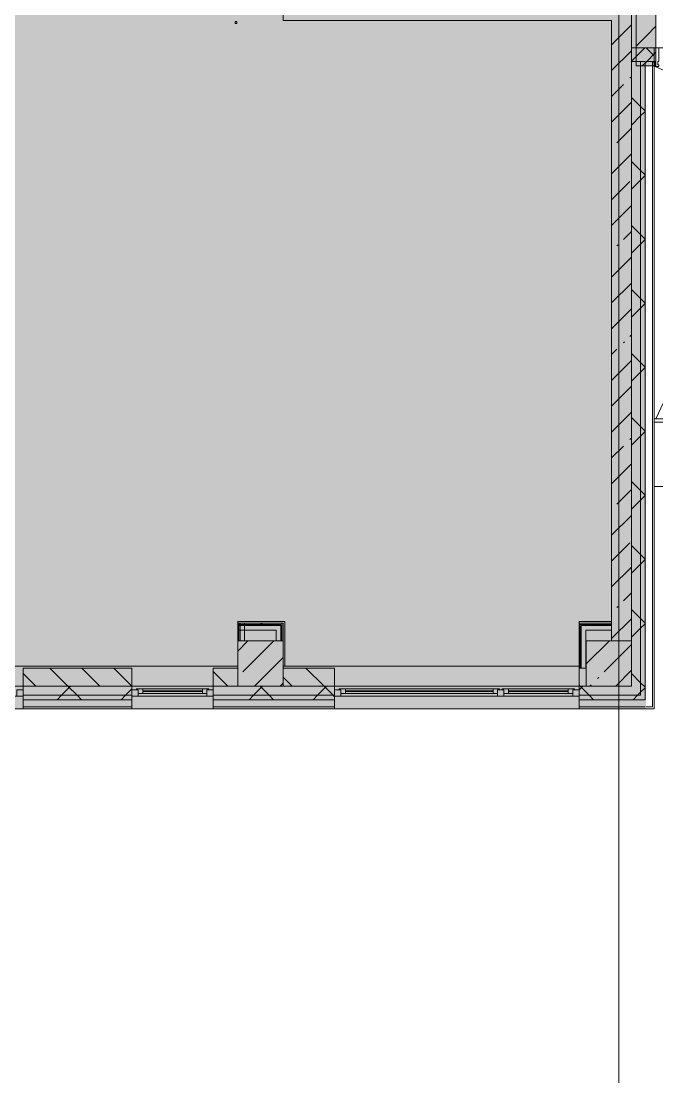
# Model space of a CAD drawing. Header units: millimetres. Extents: x -3817 to 677485, y -22715 to 103890.
# Drawn here: x 13895 to 13950.3, y -19609.9 to -19518.1 of the extents above; entities that cross this region are included whole.
import ezdxf

# ---------------------------------------------------------------- set-up
doc = ezdxf.new("R2010")
doc.units = ezdxf.units.MM
doc.layers.add('PDF _Геометрия', color=7, linetype='Continuous', true_color=0x1d1d1d)
doc.layers.add('PDF _Сплошная заливка', color=7, linetype='Continuous', true_color=0xffffff)

msp = doc.modelspace()

# ---------------------------------------------------------------- hatches: boundary and pattern name
at = {"layer": 'PDF _Сплошная заливка', "true_color": 0xd9d9d9, "transparency": 33554559}
for points in [[(13871.022, -19606.078), (13878.479, -19606.078), (13878.479, -19577.89), (13949.343, -19577.89), (13949.343, -19388.526), (13611.166, -19388.526), (13611.166, -19416.651), (13586.364, -19416.651), (13586.364, -19606.078), (13856.416, -19606.078)], [(13949.343, -19521.592), (13949.343, -19520.411), (13948.083, -19520.411), (13948.083, -19521.592), (13949.264, -19521.592)], [(13948.083, -19576.709), (13948.87, -19576.709), (13948.87, -19521.592), (13948.083, -19521.655), (13948.083, -19575.921)], [(13917.572, -19570.547), (13917.572, -19570.449), (13913.832, -19570.449), (13913.832, -19570.547), (13917.179, -19570.547)], [(13917.572, -19570.646), (13917.572, -19570.547), (13913.832, -19570.547), (13913.832, -19570.646), (13917.179, -19570.646)], [(13946.351, -19570.547), (13946.351, -19570.449), (13943.516, -19570.449), (13943.516, -19570.547), (13944.056, -19570.547)], [(13946.351, -19570.646), (13946.351, -19570.547), (13943.516, -19570.547), (13943.713, -19570.646), (13944.056, -19570.646)], [(13943.516, -19574.346), (13943.615, -19574.346), (13943.615, -19570.646), (13943.516, -19570.646), (13943.516, -19571.039)], [(13943.615, -19574.346), (13943.713, -19574.346), (13943.713, -19570.646), (13943.615, -19570.646), (13943.615, -19571.039)], [(13917.769, -19575.921), (13917.769, -19571.984), (13913.832, -19571.984), (13913.832, -19575.921), (13914.843, -19575.921)], [(13944.146, -19575.921), (13948.083, -19575.921), (13948.083, -19571.984), (13944.146, -19571.984), (13944.146, -19575.563)]]:
    msp.add_hatch(color=254, dxfattribs=at).paths.add_polyline_path(points)
at = {"layer": 'PDF _Сплошная заливка', "transparency": 33554559}
for points in [[(13949.343, -19521.986), (13950.209, -19521.986), (13950.209, -19475.696), (13949.343, -19475.696), (13949.343, -19518.332)], [(13949.894, -19521.592), (13950.051, -19521.592), (13950.051, -19520.411), (13949.343, -19520.411), (13949.343, -19521.592)]]:
    msp.add_hatch(color=256, dxfattribs=at).paths.add_polyline_path(points)
at = {"layer": 'PDF _Сплошная заливка', "true_color": 0xd9d9d9, "transparency": 33554559}
h = msp.add_hatch(color=254, dxfattribs=at)
h.paths.add_polyline_path([(13946.351, -19571.984), (13948.083, -19571.984), (13948.083, -19518.049), (13946.351, -19518.049), (13946.351, -19566.758)], flags=0)
h.paths.add_polyline_path([(13946.351, -19512.931), (13948.083, -19512.931), (13948.083, -19484.586), (13946.351, -19484.586), (13946.351, -19511.75)], flags=0)
at = {"layer": 'PDF _Сплошная заливка', "true_color": 0xcfcfcf, "transparency": 33554559}
for points in [[(13917.179, -19571.039), (13917.179, -19570.646), (13913.832, -19570.646), (13913.832, -19571.039), (13914.843, -19571.039)], [(13944.107, -19571.039), (13946.351, -19571.039), (13946.351, -19570.646), (13943.713, -19570.646), (13943.713, -19571.039), (13944.056, -19571.039)]]:
    msp.add_hatch(color=254, dxfattribs=at).paths.add_polyline_path(points)
at = {"layer": 'PDF _Сплошная заливка', "true_color": 0xd9d9d9, "transparency": 33554559}
h = msp.add_hatch(color=254, dxfattribs=at)
h.paths.add_polyline_path([(13900.236, -19575.921), (13904.62, -19575.921), (13904.62, -19574.346), (13895.172, -19574.346), (13895.172, -19575.921)], flags=0)
h.paths.add_polyline_path([(13911.706, -19575.921), (13913.832, -19575.921), (13913.832, -19574.346), (13911.706, -19574.346), (13911.706, -19575.563)], flags=0)
h.paths.add_polyline_path([(13885.629, -19575.921), (13888.085, -19575.921), (13888.085, -19574.346), (13879.424, -19574.346), (13879.424, -19575.921)], flags=0)
h = msp.add_hatch(color=254, dxfattribs=at)
h.paths.add_polyline_path([(13943.516, -19575.921), (13944.146, -19575.921), (13944.146, -19574.346), (13943.516, -19574.346), (13943.516, -19575.563)], flags=0)
h.paths.add_polyline_path([(13917.769, -19575.921), (13922.257, -19575.921), (13922.257, -19574.346), (13917.769, -19574.346), (13917.769, -19575.563)], flags=0)
h = msp.add_hatch(color=254, dxfattribs=at)
h.paths.add_polyline_path([(13944.056, -19576.709), (13948.083, -19576.709), (13948.083, -19575.921), (13943.516, -19575.921), (13943.516, -19576.709)], flags=0)
h.paths.add_polyline_path([(13878.326, -19576.709), (13888.085, -19576.709), (13888.085, -19575.921), (13877.219, -19575.921), (13877.219, -19576.709)], flags=0)
h.paths.add_polyline_path([(13904.62, -19576.709), (13904.62, -19575.921), (13895.172, -19575.921), (13895.172, -19576.709), (13900.236, -19576.709)], flags=0)
h.paths.add_polyline_path([(13922.257, -19576.709), (13922.257, -19575.921), (13911.706, -19575.921), (13911.706, -19576.709), (13914.843, -19576.709)], flags=0)
h = msp.add_hatch(color=254, dxfattribs=at)
h.paths.add_polyline_path([(13904.62, -19577.102), (13904.62, -19576.709), (13895.172, -19576.709), (13895.172, -19577.102), (13900.236, -19577.102)], flags=0)
h.paths.add_polyline_path([(13948.87, -19577.102), (13948.87, -19576.709), (13943.516, -19576.709), (13943.516, -19577.102), (13948.083, -19577.102)], flags=0)
h.paths.add_polyline_path([(13878.326, -19577.102), (13888.085, -19577.102), (13888.085, -19576.709), (13877.219, -19576.709), (13877.219, -19577.102)], flags=0)
h.paths.add_polyline_path([(13914.843, -19577.102), (13922.257, -19577.102), (13922.257, -19576.709), (13911.706, -19576.709), (13911.706, -19577.102)], flags=0)

# ---------------------------------------------------------------- linework, layer by layer
at = {"layer": 'PDF _Геометрия', "color": 253, "lineweight": 9, "true_color": 0xaaaaaa}
for points in [[(13946.981, -19618.882), (13946.981, -19525.301), (13946.981, -19524.901), (13946.981, -19431.319)], [(13951.36, -19498.365), (13950.209, -19498.365), (13950.209, -19520.411), (13983.542, -19520.411), (13985.027, -19520.411)]]:
    msp.add_lwpolyline(points, dxfattribs=at)
at = {"layer": 'PDF _Геометрия', "color": 8, "lineweight": 9, "true_color": 0x737373}
for points in [[(13949.343, -19466.954), (13948.477, -19466.954), (13948.477, -19475.696), (13948.477, -19477.271), (13948.477, -19521.986), (13949.343, -19521.986)], [(13946.351, -19467.185), (13946.351, -19481.594), (13946.351, -19484.586), (13946.351, -19511.12), (13946.351, -19511.75), (13946.351, -19512.931), (13944.146, -19512.931), (13944.146, -19516.317), (13917.769, -19516.317), (13917.769, -19518.049), (13944.146, -19518.049), (13946.351, -19518.049), (13946.351, -19571.984), (13948.083, -19571.984), (13948.083, -19518.049), (13948.083, -19512.931), (13948.083, -19484.586), (13948.083, -19481.594), (13948.083, -19467.185)], [(13946.351, -19520.151), (13948.083, -19518.418)], [(13948.477, -19520.27), (13949.343, -19519.404)], [(13949.343, -19520.411), (13948.083, -19520.411), (13948.083, -19521.592), (13948.083, -19521.655), (13948.083, -19575.921), (13943.516, -19575.921), (13943.516, -19577.89), (13943.516, -19575.921), (13922.257, -19575.921), (13922.257, -19577.89), (13922.257, -19575.921), (13913.832, -19575.921), (13911.706, -19575.921), (13911.706, -19577.89), (13911.706, -19575.921), (13904.62, -19575.921)], [(13946.351, -19522.396), (13948.083, -19520.663)], [(13948.083, -19521.563), (13949.234, -19520.411)], [(13948.87, -19521.592), (13949.264, -19521.592), (13949.264, -19521.655), (13949.264, -19577.102), (13948.87, -19577.102), (13948.083, -19577.102), (13943.516, -19577.102)], [(13949.264, -19521.592), (13948.87, -19521.592), (13948.083, -19521.592), (13948.87, -19521.592), (13948.87, -19521.655), (13948.87, -19576.709), (13948.083, -19576.709), (13943.516, -19576.709)], [(13948.037, -19521.609), (13948.068, -19521.577)], [(13949.005, -19521.986), (13949.343, -19521.649)], [(13947.938, -19523.054), (13948.031, -19522.96)], [(13946.351, -19524.641), (13947.377, -19523.615)], [(13949.264, -19525.905), (13948.87, -19525.511), (13948.083, -19524.724)], [(13946.351, -19526.886), (13948.083, -19525.153)], [(13948.083, -19527.13), (13948.87, -19526.343), (13949.264, -19525.949)], [(13946.815, -19528.666), (13948.083, -19527.398)], [(13946.351, -19531.376), (13948.083, -19529.643)], [(13949.264, -19531.472), (13948.87, -19531.079), (13948.083, -19530.291)], [(13946.351, -19533.621), (13947.938, -19532.033)], [(13948.083, -19532.698), (13948.87, -19531.91), (13949.264, -19531.517)], [(13946.351, -19535.866), (13948.083, -19534.133)], [(13949.264, -19537.04), (13948.87, -19536.646), (13948.083, -19535.859)], [(13947.377, -19537.085), (13948.083, -19536.378)], [(13946.815, -19537.646), (13946.909, -19537.553)], [(13948.083, -19538.265), (13948.87, -19537.478), (13949.264, -19537.084)], [(13946.351, -19540.356), (13948.083, -19538.623)], [(13946.351, -19542.601), (13948.083, -19540.868)], [(13949.264, -19542.607), (13948.87, -19542.214), (13948.083, -19541.426)], [(13946.351, -19544.846), (13948.083, -19543.113)], [(13948.083, -19543.833), (13948.87, -19543.045), (13949.264, -19542.652)], [(13947.377, -19546.065), (13947.47, -19545.971)], [(13947.938, -19545.503), (13948.083, -19545.358)], [(13946.351, -19547.09), (13946.815, -19546.626)], [(13946.351, -19549.335), (13948.083, -19547.603)], [(13949.264, -19548.175), (13948.87, -19547.781), (13948.083, -19546.994)], [(13948.083, -19549.4), (13948.87, -19548.613), (13949.264, -19548.219)], [(13946.351, -19551.58), (13948.083, -19549.848)], [(13946.351, -19553.825), (13948.083, -19552.093)], [(13949.264, -19553.743), (13948.87, -19553.349), (13948.083, -19552.562)], [(13948.083, -19554.968), (13948.87, -19554.181), (13949.264, -19553.787)], [(13946.351, -19556.07), (13947.377, -19555.045)], [(13947.938, -19554.483), (13948.031, -19554.39)], [(13946.351, -19558.315), (13948.083, -19556.583)], [(13946.815, -19560.096), (13948.083, -19558.828)], [(13949.264, -19559.31), (13948.87, -19558.916), (13948.083, -19558.129)], [(13948.083, -19560.536), (13948.87, -19559.748), (13949.264, -19559.355)], [(13946.351, -19562.805), (13948.083, -19561.073)], [(13946.351, -19565.05), (13947.938, -19563.463)], [(13949.264, -19564.878), (13948.87, -19564.484), (13948.083, -19563.697)], [(13948.083, -19566.103), (13948.87, -19565.316), (13949.264, -19564.922)], [(13946.351, -19567.295), (13948.083, -19565.563)], [(13947.377, -19568.514), (13948.083, -19567.808)], [(13946.815, -19569.076), (13946.909, -19568.982)], [(13949.264, -19570.445), (13948.87, -19570.052), (13948.083, -19569.264)], [(13917.572, -19570.547), (13917.179, -19570.547), (13913.832, -19570.547)], [(13917.572, -19571.984), (13917.572, -19570.646), (13917.179, -19570.646), (13913.832, -19570.646)], [(13913.931, -19571.984), (13913.931, -19570.449)], [(13914.029, -19571.984), (13914.029, -19570.449)], [(13915.703, -19570.646), (13915.801, -19570.547), (13915.899, -19570.449)], [(13916.059, -19570.646), (13915.961, -19570.547), (13915.862, -19570.449)], [(13917.671, -19571.984), (13917.671, -19570.449)], [(13943.516, -19570.547), (13946.351, -19570.547)], [(13943.615, -19574.346), (13943.615, -19571.039), (13943.615, -19570.646)], [(13943.713, -19574.346), (13943.713, -19571.039), (13943.713, -19570.646), (13946.351, -19570.646)], [(13946.351, -19571.785), (13948.083, -19570.053)], [(13948.083, -19571.671), (13948.87, -19570.883), (13949.264, -19570.49)], [(13913.832, -19572.874), (13914.722, -19571.984)], [(13914.263, -19574.688), (13916.967, -19571.984)], [(13944.146, -19573.99), (13946.152, -19571.984)], [(13945.693, -19574.688), (13948.083, -19572.298)], [(13915.275, -19575.921), (13917.769, -19573.427)], [(13943.713, -19573.246), (13943.615, -19573.147), (13943.516, -19573.049)], [(13881.58, -19574.189), (13913.832, -19574.189)], [(13911.706, -19575.921), (13913.832, -19575.921), (13913.832, -19574.346), (13911.706, -19574.346), (13911.706, -19575.921), (13904.62, -19575.921), (13904.62, -19577.89), (13904.62, -19575.921), (13895.172, -19575.921), (13895.172, -19577.89), (13895.172, -19575.921), (13895.172, -19574.346), (13904.62, -19574.346), (13904.62, -19575.921), (13895.172, -19575.921), (13888.085, -19575.921)], [(13900.245, -19577.102), (13899.852, -19576.709), (13899.064, -19575.921), (13897.489, -19574.346)], [(13901.848, -19575.921), (13900.273, -19574.346)], [(13904.62, -19575.909), (13903.057, -19574.346)], [(13917.769, -19574.189), (13943.516, -19574.189)], [(13922.257, -19576.844), (13922.122, -19576.709), (13921.334, -19575.921), (13919.76, -19574.346)], [(13944.146, -19574.189), (13944.146, -19574.346)], [(13896.28, -19575.921), (13895.172, -19574.812)], [(13912.983, -19575.921), (13911.706, -19574.644)], [(13918.551, -19575.921), (13917.769, -19575.14)], [(13945.132, -19575.249), (13945.225, -19575.156)], [(13946.705, -19575.921), (13948.083, -19574.543)], [(13949.264, -19576.013), (13948.87, -19575.619), (13948.083, -19574.832)], [(13888.085, -19575.921), (13895.172, -19575.921)], [(13895.172, -19576.236), (13894.62, -19576.236)], [(13898.111, -19577.102), (13898.505, -19576.709), (13899.292, -19575.921)], [(13903.679, -19577.102), (13904.072, -19576.709), (13904.62, -19576.161)], [(13905.171, -19576.236), (13904.62, -19576.236)], [(13905.014, -19576.157), (13911.313, -19576.157)], [(13905.565, -19576.157), (13905.565, -19576.551)], [(13910.762, -19576.157), (13910.762, -19576.551)], [(13911.706, -19576.236), (13911.155, -19576.236)], [(13914.814, -19577.102), (13915.207, -19576.709), (13915.995, -19575.921)], [(13916.948, -19577.102), (13916.554, -19576.709), (13915.767, -19575.921)], [(13917.52, -19575.921), (13917.769, -19575.672)], [(13920.381, -19577.102), (13920.775, -19576.709), (13921.562, -19575.921)], [(13943.516, -19575.921), (13922.257, -19575.921)], [(13922.808, -19576.236), (13922.257, -19576.236)], [(13922.651, -19576.157), (13936.587, -19576.157)], [(13923.202, -19576.157), (13923.202, -19576.551)], [(13936.036, -19576.157), (13936.036, -19576.551)], [(13936.981, -19576.236), (13936.43, -19576.236)], [(13936.824, -19576.157), (13943.123, -19576.157)], [(13937.375, -19576.157), (13937.375, -19576.551)], [(13942.571, -19576.157), (13942.571, -19576.551)], [(13943.516, -19576.236), (13942.965, -19576.236)], [(13944.786, -19577.102), (13944.392, -19576.709), (13943.605, -19575.921), (13943.516, -19575.833)], [(13943.516, -19576.238), (13943.833, -19575.921)], [(13944.46, -19575.921), (13944.57, -19575.811)], [(13948.219, -19577.102), (13948.613, -19576.709), (13948.87, -19576.451), (13949.264, -19576.057)], [(13888.085, -19576.787), (13895.172, -19576.787)], [(13895.172, -19576.709), (13904.62, -19576.709)], [(13895.172, -19577.102), (13904.62, -19577.102)], [(13904.62, -19576.787), (13911.706, -19576.787)], [(13905.565, -19576.315), (13910.762, -19576.315)], [(13910.762, -19576.394), (13905.565, -19576.394)], [(13911.706, -19576.709), (13922.257, -19576.709)], [(13911.706, -19577.102), (13922.257, -19577.102)], [(13922.257, -19576.787), (13943.516, -19576.787)], [(13923.202, -19576.315), (13936.036, -19576.315)], [(13936.036, -19576.394), (13923.202, -19576.394)], [(13937.375, -19576.315), (13942.571, -19576.315)], [(13942.571, -19576.394), (13937.375, -19576.394)], [(13895.172, -19577.732), (13904.62, -19577.732)], [(13911.706, -19577.732), (13922.257, -19577.732)], [(13949.264, -19577.732), (13948.083, -19577.732), (13943.516, -19577.732)]]:
    msp.add_lwpolyline(points, dxfattribs=at)
at = {"layer": 'PDF _Геометрия', "color": 7, "lineweight": 9}
for points in [[(13949.343, -19521.986), (13950.209, -19521.986), (13950.209, -19498.365), (13951.547, -19498.365)], [(13949.343, -19519.404), (13950.209, -19518.537)], [(13950.051, -19521.655), (13950.051, -19520.411), (13949.343, -19520.411)], [(13950.051, -19521.125), (13949.343, -19520.416)], [(13949.343, -19521.649), (13950.209, -19520.782)], [(13950.209, -19520.411), (13983.531, -19520.411), (13984.153, -19520.411)], [(13878.479, -19577.89), (13888.085, -19577.89), (13890.447, -19577.89), (13888.085, -19577.89), (13895.172, -19577.89), (13904.62, -19577.89), (13911.706, -19577.89), (13922.257, -19577.89), (13943.516, -19577.89), (13948.083, -19577.89), (13949.894, -19577.89), (13950.051, -19577.89), (13950.051, -19521.655), (13949.894, -19521.655)], [(13950.051, -19521.592), (13949.894, -19521.592), (13949.343, -19521.592), (13949.894, -19521.592), (13949.894, -19521.616), (13949.894, -19521.655), (13949.894, -19577.732), (13949.343, -19577.732)], [(13949.894, -19521.616), (13950.051, -19521.616)], [(13950.195, -19552.687), (13961.449, -19528.718), (13961.449, -19527.143), (13950.124, -19522.041)], [(13983.553, -19552.679), (13950.051, -19552.679)], [(13983.553, -19552.978), (13950.051, -19552.978)], [(13950.051, -19558.557), (13983.537, -19558.557)], [(13892.809, -19577.89), (13895.172, -19577.89), (13892.809, -19577.89)], [(13900.912, -19577.89), (13896.975, -19577.89)], [(13907.211, -19577.89), (13903.274, -19577.89)], [(13909.348, -19577.89), (13911.71, -19577.89), (13909.348, -19577.89)], [(13913.51, -19577.89), (13909.573, -19577.89)], [(13919.809, -19577.89), (13915.872, -19577.89)], [(13926.108, -19577.89), (13922.171, -19577.89)], [(13932.407, -19577.89), (13928.47, -19577.89)], [(13938.706, -19577.89), (13934.769, -19577.89)], [(13939.422, -19577.89), (13943.359, -19577.89), (13939.422, -19577.89)], [(13945.005, -19577.89), (13941.068, -19577.89)], [(13950.051, -19577.89), (13947.367, -19577.89)]]:
    msp.add_lwpolyline(points, dxfattribs=at)
at = {"layer": 'PDF _Геометрия', "color": 8, "lineweight": 9, "true_color": 0x737373}
for points in [[(13913.75, -19518.136), (13913.596, -19518.136), (13913.596, -19518.293), (13913.75, -19518.293)], [(13917.179, -19570.449), (13913.832, -19570.449), (13913.832, -19571.039), (13917.179, -19571.039), (13917.179, -19571.984), (13917.769, -19571.984), (13917.769, -19570.449), (13917.572, -19570.449)], [(13913.832, -19570.449), (13913.832, -19571.984), (13914.423, -19571.984), (13914.423, -19570.449)], [(13944.107, -19571.039), (13946.351, -19571.039), (13946.351, -19570.449), (13943.516, -19570.449), (13943.516, -19570.646), (13943.516, -19571.039), (13943.516, -19574.346), (13944.107, -19574.346)], [(13917.769, -19571.984), (13913.832, -19571.984), (13913.832, -19575.921), (13917.769, -19575.921)], [(13948.083, -19571.984), (13944.146, -19571.984), (13944.146, -19575.921), (13948.083, -19575.921)], [(13922.257, -19575.921), (13922.257, -19574.346), (13917.769, -19574.346), (13917.769, -19575.921)], [(13944.146, -19575.921), (13944.146, -19574.346), (13943.516, -19574.346), (13943.516, -19575.921)], [(13894.62, -19576.787), (13894.62, -19576.236), (13895.172, -19576.236), (13895.172, -19576.787)], [(13904.62, -19576.787), (13904.62, -19576.236), (13905.171, -19576.236), (13905.171, -19576.787)], [(13911.313, -19576.157), (13905.014, -19576.157), (13905.014, -19576.236), (13905.171, -19576.236), (13905.171, -19576.551), (13911.155, -19576.551), (13911.155, -19576.236), (13911.313, -19576.236)], [(13911.155, -19576.787), (13911.155, -19576.236), (13911.706, -19576.236), (13911.706, -19576.787)], [(13922.257, -19576.787), (13922.257, -19576.236), (13922.808, -19576.236), (13922.808, -19576.787)], [(13936.587, -19576.157), (13922.651, -19576.157), (13922.651, -19576.236), (13922.808, -19576.236), (13922.808, -19576.551), (13936.43, -19576.551), (13936.43, -19576.236), (13936.587, -19576.236)], [(13936.43, -19576.787), (13936.43, -19576.236), (13936.981, -19576.236), (13936.981, -19576.787)], [(13943.123, -19576.157), (13936.824, -19576.157), (13936.824, -19576.236), (13936.981, -19576.236), (13936.981, -19576.551), (13942.965, -19576.551), (13942.965, -19576.236), (13943.123, -19576.236)], [(13942.965, -19576.787), (13942.965, -19576.236), (13943.516, -19576.236), (13943.516, -19576.787)]]:
    msp.add_lwpolyline(points, close=True, dxfattribs=at)
at = {"layer": 'PDF _Геометрия', "color": 9, "lineweight": 9, "true_color": 0xb7b7b7}
for points in [[(13943.516, -19574.189), (13943.516, -19570.291), (13946.351, -19570.291), (13946.351, -19518.049)], [(13913.832, -19574.189), (13913.832, -19570.291), (13917.929, -19570.291), (13917.929, -19574.189), (13917.929, -19570.291), (13913.832, -19570.291), (13913.832, -19570.449)], [(13946.351, -19570.291), (13943.516, -19570.291), (13943.516, -19570.449)], [(13943.516, -19570.547), (13943.516, -19570.646)]]:
    msp.add_lwpolyline(points, dxfattribs=at)
at = {"layer": 'PDF _Геометрия', "color": 7, "lineweight": 9}
for points in [[(13950.366, -19521.907), (13950.366, -19521.592), (13950.445, -19521.592), (13950.445, -19520.411), (13950.051, -19520.411), (13950.051, -19521.592), (13950.13, -19521.592), (13950.13, -19521.907), (13950.051, -19521.907), (13950.051, -19522.041), (13950.445, -19522.041), (13950.445, -19521.907)], [(13904.624, -19577.89), (13906.986, -19577.89)], [(13926.824, -19577.89), (13930.761, -19577.89)], [(13933.123, -19577.89), (13937.06, -19577.89)]]:
    msp.add_lwpolyline(points, close=True, dxfattribs=at)
at = {"layer": 'PDF _Сплошная заливка', "color": 254, "lineweight": 35, "true_color": 0xd9d9d9, "transparency": 33554559}
for points in [[(13949.343, -19521.986), (13949.343, -19475.696), (13948.477, -19521.986), (13948.477, -19475.696)], [(13949.264, -19577.102), (13949.264, -19521.655), (13948.87, -19577.102), (13948.87, -19521.655)], [(13913.931, -19571.984), (13913.931, -19570.449), (13913.832, -19571.984), (13913.832, -19570.449)], [(13914.029, -19571.984), (13914.029, -19570.449), (13913.931, -19571.984), (13913.931, -19570.449)], [(13917.671, -19571.984), (13917.671, -19570.449), (13917.572, -19571.984), (13917.572, -19570.646)], [(13917.769, -19571.984), (13917.769, -19570.449), (13917.671, -19571.984), (13917.671, -19570.449)]]:
    msp.add_solid(points, dxfattribs=at)
at = {"layer": 'PDF _Сплошная заливка', "color": 254, "lineweight": 35, "true_color": 0xcfcfcf, "transparency": 33554559}
for points in [[(13914.423, -19571.984), (13914.423, -19570.449), (13914.029, -19571.984), (13914.029, -19570.449)], [(13917.572, -19571.984), (13917.572, -19570.646), (13917.179, -19571.984), (13917.179, -19570.646)], [(13943.713, -19574.346), (13944.107, -19574.346), (13943.713, -19571.039), (13944.056, -19571.039)]]:
    msp.add_solid(points, dxfattribs=at)

doc.saveas('drawing.dxf')
